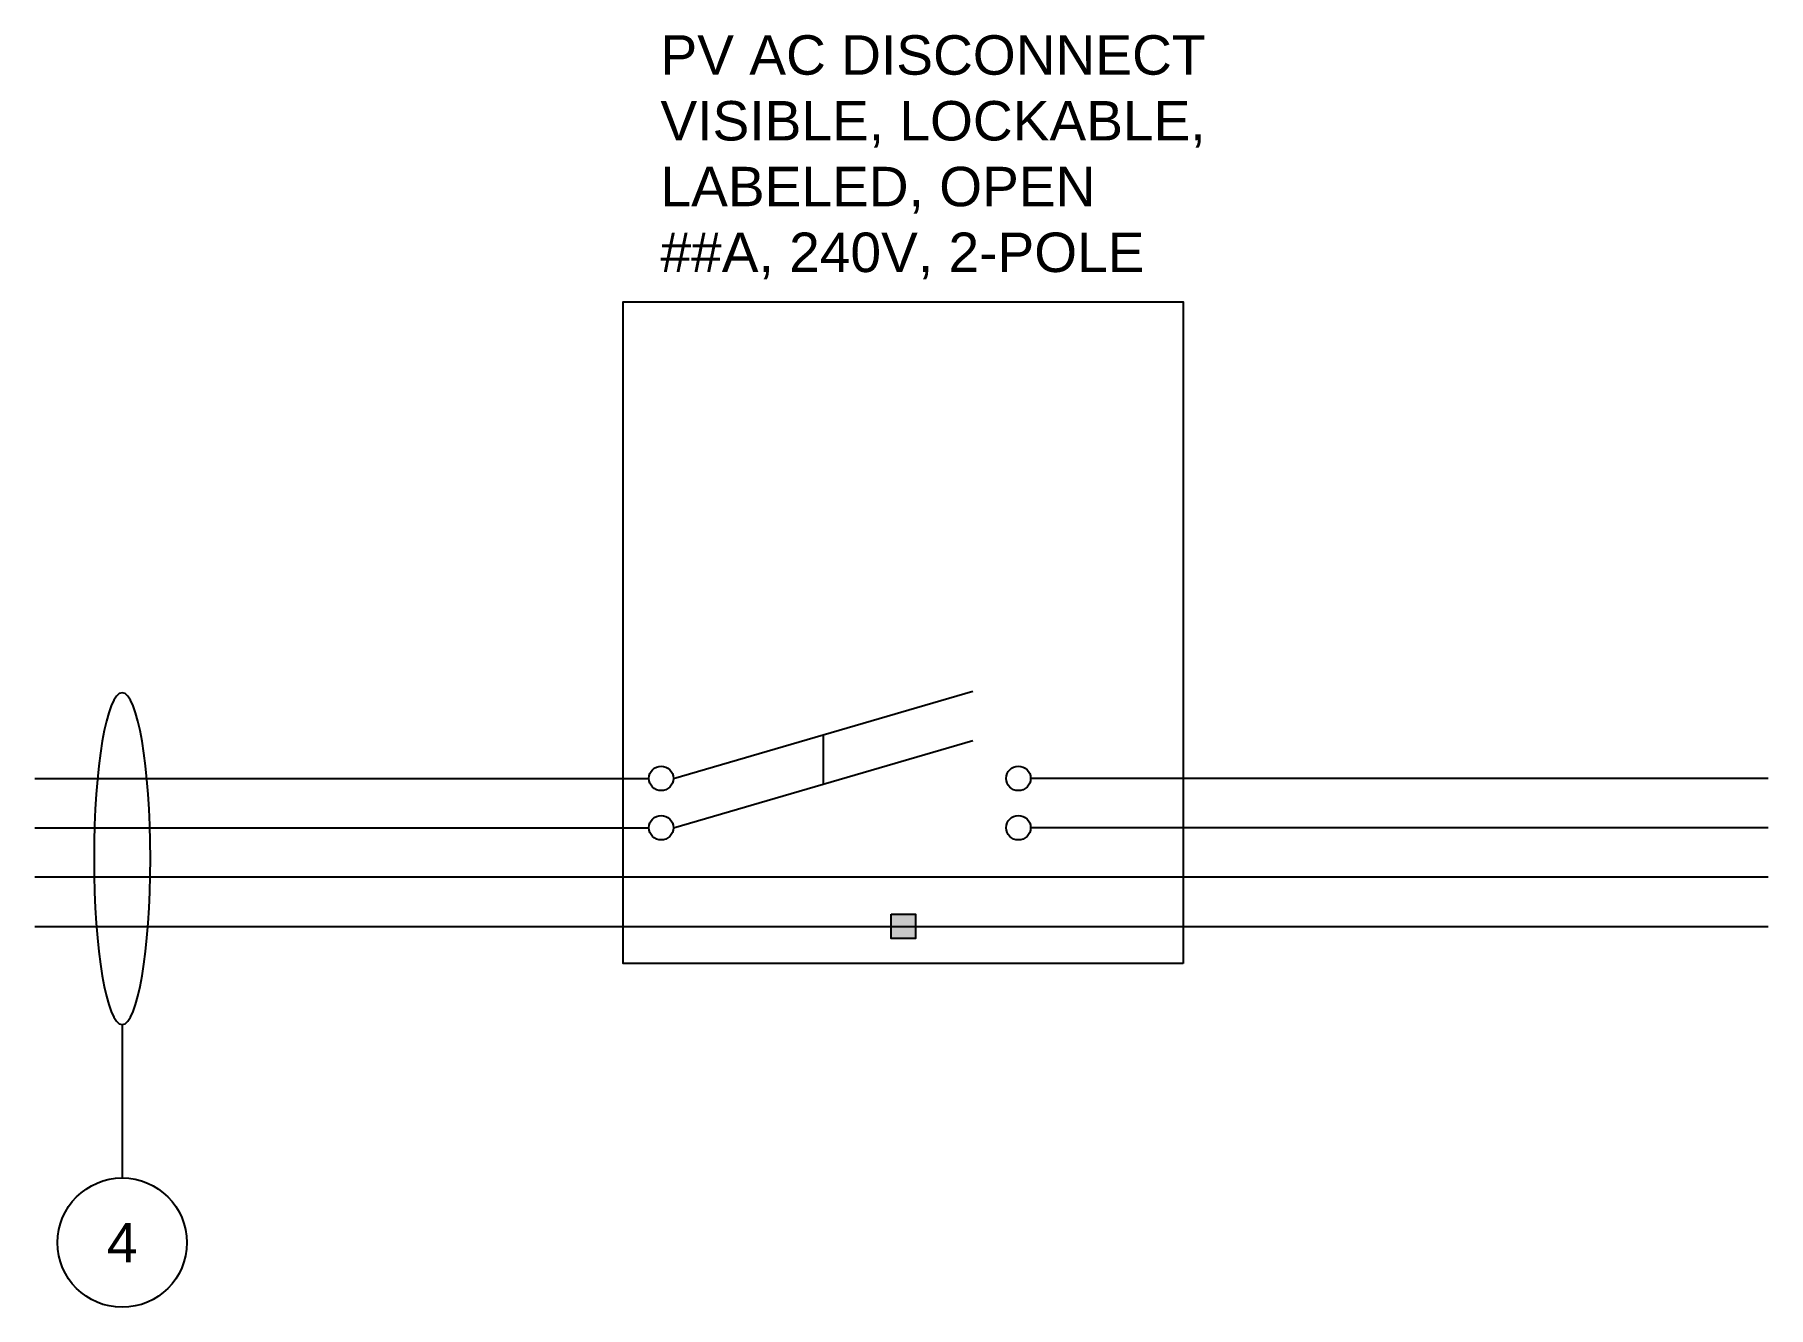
# Model space of a CAD drawing. Header units: inches. Extents: x 283.3 to 318.5, y 6.7 to 99.1.
# Drawn here: x 283.34 to 318.49, y 6.68 to 32.49 of the extents above; entities outside this region: 1.
import ezdxf

# ---------------------------------------------------------------- set-up
doc = ezdxf.new("R2010")
doc.units = ezdxf.units.IN
doc.header["$MEASUREMENT"] = 0
doc.layers.add('Ground', color=3, linetype='Continuous')
doc.layers.add('Positive', color=1, linetype='Continuous')
doc.layers.add('wirecallout', color=4, linetype='Continuous', lineweight=25)
doc.styles.get("Standard").update_dxf_attribs({"font": 'arial.ttf'})

# ---------------------------------------------------------------- blocks, each defined once
blk = doc.blocks.new('*T21')
at = {"color": 0, "linetype": 'ByBlock', "lineweight": -2, "transparency": 16777216}
for p, q in [((0, 0), (8.467, 0)), ((0, 0), (0, -4.497)), ((4.233, 0), (4.233, -4.497)), ((8.467, 0), (8.467, -4.497)), ((0, -1.348), (8.467, -1.348)), ((0, -2.697), (8.467, -2.697)), ((0, -4.497), (8.467, -4.497))]:
    blk.add_line(p, q, dxfattribs=at)
at = {"color": 0, "transparency": 16777216, "char_height": 0.55556, "width": 3.63333}
for s, insert, attachment_point in [('{\\fCalibri|b0|i0|c0;AC DISCO', (0.3, -1.048), 7), ('{\\fCalibri|b0|i0|c0;', (8.167, -1.048), 9), ('{\\fCalibri|b0|i0|c0;PV BREAK', (0.3, -2.397), 7), ('{\\fCalibri|b0|i0|c0;', (4.533, -2.397), 7)]:
    blk.add_mtext(s, dxfattribs=dict(at, insert=insert, attachment_point=attachment_point))

msp = doc.modelspace()

# ---------------------------------------------------------------- hatches: boundary and pattern name
h = msp.add_hatch(color=256)
h.dxf.hatch_style = 1
h.paths.add_polyline_path([(301.202, 14.654), (300.706, 14.654), (300.706, 14.406), (301.202, 14.406)])
h.paths.add_polyline_path([(301.202, 14.406), (300.706, 14.406), (300.706, 14.158), (301.202, 14.158)])

# ---------------------------------------------------------------- linework, layer by layer
for p, q in [((296.293, 17.406), (302.364, 19.177)), ((299.328, 18.291), (299.328, 17.291)), ((296.293, 16.406), (302.364, 18.177)), ((283.342, 17.406), (295.797, 17.406)), ((283.342, 16.406), (295.797, 16.406)), ((318.495, 15.406), (283.342, 15.406)), ((285.117, 12.416), (285.117, 9.305))]:
    msp.add_line(p, q)
for points in [[(306.631, 13.653), (295.277, 13.653), (295.277, 27.069), (306.631, 27.069)], [(300.706, 14.654), (301.202, 14.654), (301.202, 14.158), (300.706, 14.158)]]:
    msp.add_lwpolyline(points, close=True)
for centre, radius in [((296.045, 17.406), 0.248), ((303.289, 17.406), 0.248), ((296.045, 16.406), 0.248), ((303.289, 16.406), 0.248), ((285.117, 7.994), 1.311)]:
    msp.add_circle(centre, radius)
at = {"layer": 'Ground'}
msp.add_lwpolyline([(283.342, 14.406), (318.495, 14.406)], dxfattribs=at)
at = {"layer": 'Positive', "color": 7}
for p, q in [((318.495, 17.406), (303.537, 17.406)), ((318.495, 16.406), (303.537, 16.406))]:
    msp.add_line(p, q, dxfattribs=at)
at = {"layer": 'wirecallout', "color": 7, "extrusion": (0, 0, -1)}
msp.add_ellipse((285.117, 15.78), major_axis=(0, 3.364), ratio=0.169711, dxfattribs=at)

# ---------------------------------------------------------------- block references
msp.add_blockref('*T21', (293.188, 99.125))

# ---------------------------------------------------------------- texts
at = {"char_height": 0.8}
for s, width, heights, insert, attachment_point in [('PV AC DISCONNECT\\PVISIBLE, LOCKABLE, LABELED, OPEN\\P##A, 240V, 2-POLE', 14.09593, [5.193], (296.031, 27.524), 7), ('4', 15.64005, [0], (285.117, 7.994), 5)]:
    msp.add_mtext_dynamic_manual_height_columns(s, width=width, gutter_width=1, heights=heights, dxfattribs=dict(at, insert=insert, attachment_point=attachment_point))

doc.saveas('drawing.dxf')
